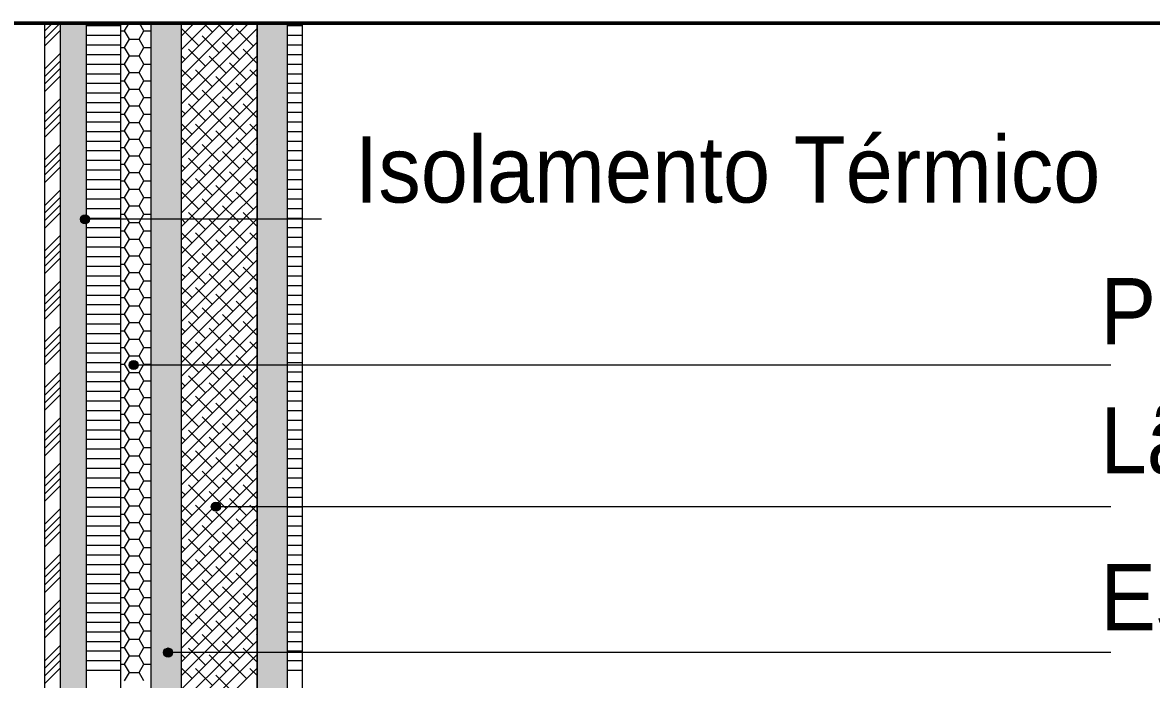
# Paper-space layout 'F02.1_POR CONST' of a CAD drawing. Extents: x -24.6 to 14.9, y -8.7 to 21.
# Drawn here: x -12.675 to -10.046, y 2.296 to 3.826 of the extents above; entities that cross this region are included whole.
import ezdxf
from ezdxf.xclip import XClip

# ---------------------------------------------------------------- set-up
doc = ezdxf.new("R2010")
doc.units = 0
doc.header["$MEASUREMENT"] = 0
doc.header["$XCLIPFRAME"] = 2
doc.linetypes.add('DASHED2', pattern=[9.525, 6.35, -3.175])
for name, color, linetype in [('.a construir', 1, 'Continuous'), ('Anotação - Geral', 7, 'Continuous'), ('para ar_90_muro', 7, 'Continuous')]:
    doc.layers.add(name, color=color, linetype=linetype)
doc.layers.add('.trama', color=251, linetype='Continuous', lineweight=5)
doc.styles.add('style0', font='arial.ttf', dxfattribs={"height": 0.006871})

# ---------------------------------------------------------------- blocks, each defined once
blk = doc.blocks.new('Viewport35')
at = {"layer": '.trama', "ltscale": 0.003}
h = blk.add_hatch(dxfattribs=at)
h.set_pattern_fill('ANSI34', color=256, scale=0.001417)
h.set_pattern_definition([(45, (-64.9144125, 2.7719009), (-0.000751300955, 0.000751300955), []), (45, (-64.9141621, 2.7719009), (-0.000751300955, 0.000751300955), []), (45, (-64.9139117, 2.7719009), (-0.000751300955, 0.000751300955), []), (45, (-64.9136612, 2.7719009), (-0.000751300955, 0.000751300955), [])])
h.paths.add_polyline_path([(8.192605, 5.906154), (8.192605, 5.906724), (8.188847, 5.906724), (8.188847, 5.972545), (8.18833, 5.972545), (8.18833, 5.972403), (8.18833, 5.906154)])
at = {"layer": 'para ar_90_muro', "linetype": 'Continuous', "lineweight": 0}
for color, points in [(253, [(8.189697, 5.907574), (8.192605, 5.907574), (8.192605, 5.906724), (8.188847, 5.906724), (8.188847, 5.972545), (8.189697, 5.972545)]), (0, [(8.19183, 5.951545), (8.19183, 5.909654), (8.19283, 5.909654), (8.19283, 5.951545)]), (253, [(8.19533, 5.951545), (8.19533, 5.906154), (8.19633, 5.906154), (8.19633, 5.951545)]), (0, [(8.189502, 5.932512), (8.189545, 5.932405), (8.189652, 5.932362), (8.189758, 5.932405), (8.189802, 5.932512), (8.189758, 5.932618), (8.189652, 5.932662), (8.189545, 5.932618)]), (0, [(8.19111, 5.927701), (8.191154, 5.927595), (8.19126, 5.927551), (8.191366, 5.927595), (8.19141, 5.927701), (8.191366, 5.927807), (8.19126, 5.927851), (8.191154, 5.927807)]), (0, [(8.19382, 5.923027), (8.193864, 5.922921), (8.19397, 5.922877), (8.194076, 5.922921), (8.19412, 5.923027), (8.194076, 5.923133), (8.19397, 5.923177), (8.193864, 5.923133)]), (0, [(8.192244, 5.918216), (8.192288, 5.91811), (8.192394, 5.918066), (8.1925, 5.91811), (8.192544, 5.918216), (8.1925, 5.918322), (8.192394, 5.918366), (8.192288, 5.918322)])]:
    blk.add_hatch(color=color, dxfattribs=at).paths.add_polyline_path(points)
at = {"layer": 'para ar_90_muro', "color": 0, "linetype": 'Continuous', "lineweight": 0}
for p, q in [((8.188847, 5.906724), (8.188847, 5.972545)), ((8.189697, 5.907574), (8.189697, 5.972545)), ((8.18833, 5.906154), (8.18833, 5.972403)), ((8.19083, 5.908654), (8.19083, 5.970703)), ((8.19183, 5.909654), (8.19183, 5.955587)), ((8.19283, 5.951545), (8.19283, 5.909654)), ((8.19533, 5.907154), (8.19533, 5.951545)), ((8.19533, 5.951545), (8.19533, 5.909654)), ((8.19633, 5.906154), (8.19633, 5.951545)), ((8.19683, 5.905667), (8.19683, 5.951545)), ((8.19283, 5.938554), (8.19533, 5.941054)), ((8.19283, 5.938105), (8.19533, 5.940605)), ((8.19283, 5.937656), (8.19533, 5.940156)), ((8.19283, 5.937207), (8.19533, 5.939707)), ((8.194979, 5.938907), (8.194418, 5.939468)), ((8.193183, 5.938907), (8.19283, 5.93926)), ((8.19283, 5.936758), (8.19533, 5.939258)), ((8.193856, 5.938683), (8.193295, 5.939244)), ((8.19453, 5.938458), (8.193969, 5.939019)), ((8.19083, 5.938893), (8.189697, 5.938893)), ((8.19083, 5.938726), (8.190958, 5.938726)), ((8.190958, 5.938726), (8.191117, 5.939001)), ((8.191117, 5.938451), (8.190958, 5.938726)), ((8.191593, 5.938726), (8.191434, 5.939001)), ((8.191435, 5.938451), (8.191593, 5.938726)), ((8.191593, 5.938726), (8.19183, 5.938726)), ((8.191593, 5.938726), (8.191593, 5.938726)), ((8.191593, 5.938726), (8.191593, 5.938726)), ((8.191593, 5.938726), (8.191593, 5.938726)), ((8.191593, 5.938726), (8.191593, 5.938726)), ((8.19283, 5.936309), (8.19533, 5.938809)), ((8.193407, 5.938234), (8.192846, 5.938795)), ((8.195203, 5.938234), (8.194642, 5.938795)), ((8.19683, 5.938893), (8.19633, 5.938893)), ((8.19083, 5.938576), (8.189697, 5.938576)), ((8.190958, 5.938176), (8.191117, 5.938451)), ((8.191117, 5.938451), (8.191435, 5.938451)), ((8.191117, 5.938451), (8.191117, 5.938451)), ((8.191117, 5.938451), (8.191117, 5.938451)), ((8.191117, 5.938451), (8.191117, 5.938451)), ((8.191117, 5.938451), (8.191117, 5.938451)), ((8.191593, 5.938176), (8.191434, 5.938451)), ((8.19283, 5.93586), (8.19533, 5.93836)), ((8.194081, 5.938009), (8.19352, 5.93857)), ((8.194754, 5.937785), (8.194193, 5.938346)), ((8.19533, 5.938556), (8.195316, 5.93857)), ((8.19683, 5.938576), (8.19633, 5.938576)), ((8.19083, 5.938258), (8.189697, 5.938258)), ((8.19083, 5.937941), (8.189697, 5.937941)), ((8.19083, 5.938176), (8.190958, 5.938176)), ((8.191117, 5.937901), (8.190958, 5.938176)), ((8.190958, 5.937626), (8.191117, 5.937901)), ((8.191117, 5.937901), (8.191435, 5.937901)), ((8.191117, 5.937901), (8.191117, 5.937901)), ((8.191117, 5.937901), (8.191117, 5.937901)), ((8.191117, 5.937901), (8.191117, 5.937901)), ((8.191117, 5.937901), (8.191117, 5.937901)), ((8.191593, 5.937626), (8.191434, 5.937901)), ((8.191435, 5.937901), (8.191593, 5.938176)), ((8.191593, 5.938176), (8.19183, 5.938176)), ((8.191593, 5.938176), (8.191593, 5.938176)), ((8.191593, 5.938176), (8.191593, 5.938176)), ((8.191593, 5.938176), (8.191593, 5.938176)), ((8.191593, 5.938176), (8.191593, 5.938176)), ((8.192958, 5.937785), (8.19283, 5.937913)), ((8.19283, 5.935411), (8.19533, 5.937911)), ((8.193632, 5.93756), (8.193071, 5.938121)), ((8.194305, 5.937336), (8.193744, 5.937897)), ((8.19533, 5.937658), (8.194867, 5.938121)), ((8.19683, 5.938258), (8.19633, 5.938258)), ((8.19683, 5.937941), (8.19633, 5.937941)), ((8.19083, 5.937623), (8.189697, 5.937623)), ((8.19083, 5.937626), (8.190958, 5.937626)), ((8.191117, 5.937351), (8.190958, 5.937626)), ((8.191435, 5.937351), (8.191593, 5.937626)), ((8.191593, 5.937626), (8.19183, 5.937626)), ((8.191593, 5.937626), (8.191593, 5.937626)), ((8.191593, 5.937626), (8.191593, 5.937626)), ((8.191593, 5.937626), (8.191593, 5.937626)), ((8.191593, 5.937626), (8.191593, 5.937626)), ((8.194979, 5.937111), (8.194418, 5.937672)), ((8.19683, 5.937623), (8.19633, 5.937623)), ((8.19083, 5.937306), (8.189697, 5.937306)), ((8.190958, 5.937077), (8.191117, 5.937351)), ((8.191117, 5.937351), (8.191435, 5.937351)), ((8.191117, 5.937351), (8.191117, 5.937351)), ((8.191117, 5.937351), (8.191117, 5.937351)), ((8.191117, 5.937351), (8.191117, 5.937351)), ((8.191117, 5.937351), (8.191117, 5.937351)), ((8.191593, 5.937076), (8.191434, 5.937351)), ((8.193183, 5.937111), (8.19283, 5.937464)), ((8.19283, 5.934962), (8.19533, 5.937462)), ((8.193856, 5.936887), (8.193295, 5.937448)), ((8.19453, 5.936662), (8.193969, 5.937223)), ((8.19533, 5.937209), (8.195091, 5.937448)), ((8.19683, 5.937306), (8.19633, 5.937306)), ((8.19083, 5.936988), (8.189697, 5.936988)), ((8.19083, 5.937076), (8.190958, 5.937076)), ((8.191117, 5.936801), (8.190958, 5.937076)), ((8.190958, 5.936527), (8.191117, 5.936802)), ((8.191117, 5.936802), (8.191117, 5.936802)), ((8.191117, 5.936802), (8.191117, 5.936802)), ((8.191117, 5.936802), (8.191117, 5.936802)), ((8.191117, 5.936802), (8.191117, 5.936802)), ((8.191117, 5.936801), (8.191435, 5.936801)), ((8.191593, 5.936527), (8.191434, 5.936801)), ((8.191435, 5.936802), (8.191593, 5.937077)), ((8.191593, 5.937077), (8.191593, 5.937077)), ((8.191593, 5.937077), (8.191593, 5.937077)), ((8.191593, 5.937077), (8.191593, 5.937077)), ((8.191593, 5.937077), (8.191593, 5.937077)), ((8.191593, 5.937076), (8.19183, 5.937076)), ((8.19283, 5.934513), (8.19533, 5.937013)), ((8.193407, 5.936438), (8.192846, 5.936999)), ((8.195203, 5.936438), (8.194642, 5.936999)), ((8.19683, 5.936988), (8.19633, 5.936988)), ((8.19083, 5.936671), (8.189697, 5.936671)), ((8.19083, 5.936526), (8.190958, 5.936526)), ((8.191117, 5.936252), (8.190958, 5.936527)), ((8.191435, 5.936252), (8.191593, 5.936527)), ((8.191593, 5.936527), (8.191593, 5.936527)), ((8.191593, 5.936527), (8.191593, 5.936527)), ((8.191593, 5.936527), (8.191593, 5.936527)), ((8.191593, 5.936527), (8.191593, 5.936527)), ((8.191593, 5.936526), (8.19183, 5.936526)), ((8.19283, 5.934064), (8.19533, 5.936564)), ((8.194081, 5.936213), (8.19352, 5.936774)), ((8.194754, 5.935988), (8.194193, 5.93655)), ((8.19533, 5.93676), (8.195316, 5.936774)), ((8.19683, 5.936671), (8.19633, 5.936671)), ((8.19083, 5.936353), (8.189697, 5.936353)), ((8.19083, 5.936036), (8.189697, 5.936036)), ((8.190958, 5.935977), (8.191117, 5.936252)), ((8.191117, 5.936252), (8.191117, 5.936252)), ((8.191117, 5.936252), (8.191117, 5.936252)), ((8.191117, 5.936252), (8.191117, 5.936252)), ((8.191117, 5.936252), (8.191117, 5.936252)), ((8.191117, 5.936251), (8.191435, 5.936251)), ((8.191593, 5.935977), (8.191434, 5.936252)), ((8.192958, 5.935988), (8.19283, 5.936117)), ((8.19283, 5.933615), (8.19533, 5.936115)), ((8.193632, 5.935764), (8.193071, 5.936325)), ((8.194305, 5.935539), (8.193744, 5.936101)), ((8.19533, 5.935862), (8.194867, 5.936325)), ((8.19683, 5.936353), (8.19633, 5.936353)), ((8.19683, 5.936036), (8.19633, 5.936036)), ((8.19083, 5.935718), (8.189697, 5.935718)), ((8.19083, 5.935976), (8.190958, 5.935976)), ((8.191117, 5.935702), (8.190958, 5.935977)), ((8.190958, 5.935427), (8.191117, 5.935702)), ((8.191117, 5.935702), (8.191435, 5.935702)), ((8.191117, 5.935702), (8.191117, 5.935702)), ((8.191117, 5.935702), (8.191117, 5.935702)), ((8.191117, 5.935702), (8.191117, 5.935702)), ((8.191117, 5.935702), (8.191117, 5.935702)), ((8.191593, 5.935427), (8.191434, 5.935702)), ((8.191435, 5.935702), (8.191593, 5.935977)), ((8.191593, 5.935977), (8.191593, 5.935977)), ((8.191593, 5.935977), (8.191593, 5.935977)), ((8.191593, 5.935977), (8.191593, 5.935977)), ((8.191593, 5.935977), (8.191593, 5.935977)), ((8.191593, 5.935976), (8.19183, 5.935976)), ((8.193183, 5.935315), (8.19283, 5.935668)), ((8.19283, 5.933166), (8.19533, 5.935666)), ((8.194979, 5.935315), (8.194418, 5.935876)), ((8.19683, 5.935718), (8.19633, 5.935718)), ((8.19083, 5.935401), (8.189697, 5.935401)), ((8.19083, 5.935427), (8.190958, 5.935427)), ((8.191117, 5.935152), (8.190958, 5.935427)), ((8.191435, 5.935152), (8.191593, 5.935427)), ((8.191593, 5.935427), (8.19183, 5.935427)), ((8.191593, 5.935427), (8.191593, 5.935427)), ((8.191593, 5.935427), (8.191593, 5.935427)), ((8.191593, 5.935427), (8.191593, 5.935427)), ((8.191593, 5.935427), (8.191593, 5.935427)), ((8.193856, 5.93509), (8.193295, 5.935652)), ((8.19453, 5.934866), (8.193969, 5.935427)), ((8.19533, 5.935413), (8.195091, 5.935652)), ((8.19683, 5.935401), (8.19633, 5.935401)), ((8.19083, 5.935083), (8.189697, 5.935083)), ((8.190958, 5.934877), (8.191117, 5.935152)), ((8.191117, 5.935152), (8.191435, 5.935152)), ((8.191117, 5.935152), (8.191117, 5.935152)), ((8.191117, 5.935152), (8.191117, 5.935152)), ((8.191117, 5.935152), (8.191117, 5.935152)), ((8.191117, 5.935152), (8.191117, 5.935152)), ((8.191593, 5.934877), (8.191434, 5.935152)), ((8.19283, 5.932717), (8.19533, 5.935217)), ((8.193407, 5.934641), (8.192846, 5.935203)), ((8.194081, 5.934417), (8.19352, 5.934978)), ((8.195203, 5.934641), (8.194642, 5.935203)), ((8.19533, 5.934964), (8.195316, 5.934978)), ((8.19683, 5.935083), (8.19633, 5.935083)), ((8.19083, 5.934766), (8.189697, 5.934766)), ((8.19083, 5.934877), (8.190958, 5.934877)), ((8.191117, 5.934602), (8.190958, 5.934877)), ((8.190958, 5.934327), (8.191117, 5.934602)), ((8.191117, 5.934602), (8.191435, 5.934602)), ((8.191117, 5.934602), (8.191117, 5.934602)), ((8.191117, 5.934602), (8.191117, 5.934602)), ((8.191117, 5.934602), (8.191117, 5.934602)), ((8.191117, 5.934602), (8.191117, 5.934602)), ((8.191593, 5.934327), (8.191434, 5.934602)), ((8.191435, 5.934602), (8.191593, 5.934877)), ((8.191593, 5.934877), (8.19183, 5.934877)), ((8.191593, 5.934877), (8.191593, 5.934877)), ((8.191593, 5.934877), (8.191593, 5.934877)), ((8.191593, 5.934877), (8.191593, 5.934877)), ((8.191593, 5.934877), (8.191593, 5.934877)), ((8.193073, 5.932512), (8.19533, 5.934768)), ((8.194754, 5.934192), (8.194193, 5.934754)), ((8.19683, 5.934766), (8.19633, 5.934766)), ((8.19083, 5.934448), (8.189697, 5.934448)), ((8.19083, 5.934327), (8.190958, 5.934327)), ((8.191117, 5.934052), (8.190958, 5.934327)), ((8.191435, 5.934052), (8.191593, 5.934327)), ((8.191593, 5.934327), (8.19183, 5.934327)), ((8.191593, 5.934327), (8.191593, 5.934327)), ((8.191593, 5.934327), (8.191593, 5.934327)), ((8.191593, 5.934327), (8.191593, 5.934327)), ((8.191593, 5.934327), (8.191593, 5.934327)), ((8.192958, 5.934192), (8.19283, 5.934321)), ((8.193632, 5.933968), (8.193071, 5.934529)), ((8.193522, 5.932512), (8.19533, 5.934319)), ((8.194305, 5.933743), (8.193744, 5.934305)), ((8.19533, 5.934066), (8.194867, 5.934529)), ((8.19683, 5.934448), (8.19633, 5.934448)), ((8.19083, 5.934131), (8.189697, 5.934131)), ((8.19083, 5.933813), (8.189697, 5.933813)), ((8.190958, 5.933777), (8.191117, 5.934052)), ((8.191117, 5.934052), (8.191435, 5.934052)), ((8.191117, 5.934052), (8.191117, 5.934052)), ((8.191117, 5.934052), (8.191117, 5.934052)), ((8.191117, 5.934052), (8.191117, 5.934052)), ((8.191117, 5.934052), (8.191117, 5.934052)), ((8.191593, 5.933777), (8.191434, 5.934052)), ((8.193183, 5.933519), (8.19283, 5.933872)), ((8.193856, 5.933294), (8.193295, 5.933856)), ((8.193971, 5.932512), (8.19533, 5.93387)), ((8.194979, 5.933519), (8.194418, 5.93408)), ((8.19533, 5.933617), (8.195091, 5.933856)), ((8.19683, 5.934131), (8.19633, 5.934131)), ((8.19683, 5.933813), (8.19633, 5.933813)), ((8.19083, 5.933496), (8.189697, 5.933496)), ((8.19083, 5.933777), (8.190958, 5.933777)), ((8.191117, 5.933502), (8.190958, 5.933777)), ((8.190958, 5.933227), (8.191117, 5.933502)), ((8.191117, 5.933502), (8.191435, 5.933502)), ((8.191117, 5.933502), (8.191117, 5.933502)), ((8.191117, 5.933502), (8.191117, 5.933502)), ((8.191117, 5.933502), (8.191117, 5.933502)), ((8.191117, 5.933502), (8.191117, 5.933502)), ((8.191593, 5.933227), (8.191434, 5.933502)), ((8.191435, 5.933502), (8.191593, 5.933777)), ((8.191593, 5.933777), (8.19183, 5.933777)), ((8.191593, 5.933777), (8.191593, 5.933777)), ((8.191593, 5.933777), (8.191593, 5.933777)), ((8.191593, 5.933777), (8.191593, 5.933777)), ((8.191593, 5.933777), (8.191593, 5.933777)), ((8.19453, 5.93307), (8.193969, 5.933631)), ((8.19683, 5.933496), (8.19633, 5.933496)), ((8.19083, 5.933178), (8.189697, 5.933178)), ((8.19083, 5.933227), (8.190958, 5.933227)), ((8.191117, 5.932952), (8.190958, 5.933227)), ((8.191435, 5.932952), (8.191593, 5.933227)), ((8.191593, 5.933227), (8.19183, 5.933227)), ((8.191593, 5.933227), (8.191593, 5.933227)), ((8.191593, 5.933227), (8.191593, 5.933227)), ((8.191593, 5.933227), (8.191593, 5.933227)), ((8.191593, 5.933227), (8.191593, 5.933227)), ((8.193407, 5.932845), (8.192846, 5.933407)), ((8.194081, 5.932621), (8.19352, 5.933182)), ((8.194421, 5.932512), (8.19533, 5.933421)), ((8.195203, 5.932845), (8.194642, 5.933407)), ((8.19533, 5.933168), (8.195316, 5.933182)), ((8.19683, 5.933178), (8.19633, 5.933178)), ((8.19083, 5.932861), (8.189697, 5.932861)), ((8.190958, 5.932677), (8.191117, 5.932952)), ((8.191117, 5.932952), (8.191435, 5.932952)), ((8.191117, 5.932952), (8.191117, 5.932952)), ((8.191117, 5.932952), (8.191117, 5.932952)), ((8.191117, 5.932952), (8.191117, 5.932952)), ((8.191117, 5.932952), (8.191117, 5.932952)), ((8.191593, 5.932677), (8.191434, 5.932952)), ((8.193292, 5.932512), (8.193071, 5.932733)), ((8.194639, 5.932512), (8.194193, 5.932958)), ((8.195088, 5.932512), (8.194867, 5.932733)), ((8.19487, 5.932512), (8.19533, 5.932972)), ((8.19683, 5.932861), (8.19633, 5.932861)), ((8.19083, 5.932543), (8.189505, 5.932543)), ((8.223497, 5.932512), (8.189652, 5.932512)), ((8.19083, 5.932677), (8.190958, 5.932677)), ((8.191117, 5.932402), (8.190958, 5.932677)), ((8.190958, 5.932127), (8.191117, 5.932402)), ((8.191117, 5.932402), (8.191435, 5.932402)), ((8.191117, 5.932402), (8.191117, 5.932402)), ((8.191117, 5.932402), (8.191117, 5.932402)), ((8.191117, 5.932402), (8.191117, 5.932402)), ((8.191117, 5.932402), (8.191117, 5.932402)), ((8.191593, 5.932127), (8.191434, 5.932402)), ((8.191435, 5.932402), (8.191593, 5.932677)), ((8.191593, 5.932677), (8.19183, 5.932677)), ((8.191593, 5.932677), (8.191593, 5.932677)), ((8.191593, 5.932677), (8.191593, 5.932677)), ((8.191593, 5.932677), (8.191593, 5.932677)), ((8.191593, 5.932677), (8.191593, 5.932677)), ((8.192843, 5.932512), (8.19283, 5.932525)), ((8.19283, 5.930023), (8.195319, 5.932512)), ((8.19283, 5.930472), (8.19487, 5.932512)), ((8.19283, 5.930921), (8.194421, 5.932512)), ((8.19283, 5.93137), (8.193971, 5.932512)), ((8.19283, 5.931819), (8.193522, 5.932512)), ((8.19283, 5.932268), (8.193073, 5.932512)), ((8.192958, 5.932396), (8.192843, 5.932512)), ((8.193632, 5.932172), (8.193292, 5.932512)), ((8.194305, 5.931947), (8.193744, 5.932509)), ((8.194754, 5.932396), (8.194639, 5.932512)), ((8.19533, 5.93227), (8.195088, 5.932512)), ((8.195319, 5.932512), (8.19533, 5.932523)), ((8.19683, 5.932543), (8.19633, 5.932543)), ((8.19083, 5.932226), (8.189697, 5.932226)), ((8.19083, 5.932127), (8.190958, 5.932127)), ((8.191117, 5.931852), (8.190958, 5.932127)), ((8.191435, 5.931852), (8.191593, 5.932127)), ((8.191593, 5.932127), (8.19183, 5.932127)), ((8.191593, 5.932127), (8.191593, 5.932127)), ((8.191593, 5.932127), (8.191593, 5.932127)), ((8.191593, 5.932127), (8.191593, 5.932127)), ((8.191593, 5.932127), (8.191593, 5.932127)), ((8.193183, 5.931723), (8.19283, 5.932076)), ((8.19283, 5.929574), (8.19533, 5.932074)), ((8.193856, 5.931498), (8.193295, 5.93206)), ((8.194979, 5.931723), (8.194418, 5.932284)), ((8.19533, 5.931821), (8.195091, 5.93206)), ((8.19683, 5.932226), (8.19633, 5.932226)), ((8.19083, 5.931908), (8.189697, 5.931908)), ((8.19083, 5.931591), (8.189697, 5.931591)), ((8.19083, 5.931577), (8.190958, 5.931577)), ((8.190958, 5.931577), (8.191117, 5.931852)), ((8.191117, 5.931302), (8.190958, 5.931577)), ((8.191117, 5.931852), (8.191435, 5.931852)), ((8.191117, 5.931852), (8.191117, 5.931852)), ((8.191117, 5.931852), (8.191117, 5.931852)), ((8.191117, 5.931852), (8.191117, 5.931852)), ((8.191117, 5.931852), (8.191117, 5.931852)), ((8.191593, 5.931577), (8.191434, 5.931852)), ((8.191435, 5.931302), (8.191593, 5.931577)), ((8.191593, 5.931577), (8.19183, 5.931577)), ((8.191593, 5.931577), (8.191593, 5.931577)), ((8.191593, 5.931577), (8.191593, 5.931577)), ((8.191593, 5.931577), (8.191593, 5.931577)), ((8.191593, 5.931577), (8.191593, 5.931577)), ((8.19283, 5.929125), (8.19533, 5.931625)), ((8.193407, 5.931049), (8.192846, 5.931611)), ((8.19453, 5.931274), (8.193969, 5.931835)), ((8.195203, 5.931049), (8.194642, 5.931611)), ((8.19683, 5.931908), (8.19633, 5.931908)), ((8.19683, 5.931591), (8.19633, 5.931591)), ((8.19083, 5.931273), (8.189697, 5.931273)), ((8.190958, 5.931027), (8.191117, 5.931302)), ((8.191117, 5.931302), (8.191435, 5.931302)), ((8.191117, 5.931302), (8.191117, 5.931302)), ((8.191117, 5.931302), (8.191117, 5.931302)), ((8.191117, 5.931302), (8.191117, 5.931302)), ((8.191117, 5.931302), (8.191117, 5.931302)), ((8.191593, 5.931027), (8.191434, 5.931302)), ((8.194081, 5.930825), (8.19352, 5.931386)), ((8.19533, 5.931372), (8.195316, 5.931386)), ((8.19683, 5.931273), (8.19633, 5.931273)), ((8.19083, 5.930956), (8.189697, 5.930956)), ((8.19083, 5.931027), (8.190958, 5.931027)), ((8.191117, 5.930752), (8.190958, 5.931027)), ((8.191435, 5.930752), (8.191593, 5.931027)), ((8.191593, 5.931027), (8.19183, 5.931027)), ((8.191593, 5.931027), (8.191593, 5.931027)), ((8.191593, 5.931027), (8.191593, 5.931027)), ((8.191593, 5.931027), (8.191593, 5.931027)), ((8.191593, 5.931027), (8.191593, 5.931027)), ((8.19283, 5.928676), (8.19533, 5.931176)), ((8.193632, 5.930376), (8.193071, 5.930937)), ((8.194754, 5.9306), (8.194193, 5.931162)), ((8.19533, 5.930474), (8.194867, 5.930937)), ((8.19683, 5.930956), (8.19633, 5.930956)), ((8.19083, 5.930638), (8.189697, 5.930638)), ((8.19083, 5.930477), (8.190958, 5.930477)), ((8.190958, 5.930477), (8.191117, 5.930752)), ((8.191117, 5.930202), (8.190958, 5.930477)), ((8.191117, 5.930752), (8.191435, 5.930752)), ((8.191117, 5.930752), (8.191117, 5.930752)), ((8.191117, 5.930752), (8.191117, 5.930752)), ((8.191117, 5.930752), (8.191117, 5.930752)), ((8.191117, 5.930752), (8.191117, 5.930752)), ((8.191593, 5.930477), (8.191434, 5.930752)), ((8.191435, 5.930202), (8.191593, 5.930477)), ((8.191593, 5.930477), (8.19183, 5.930477)), ((8.191593, 5.930477), (8.191593, 5.930477)), ((8.191593, 5.930477), (8.191593, 5.930477)), ((8.191593, 5.930477), (8.191593, 5.930477)), ((8.191593, 5.930477), (8.191593, 5.930477)), ((8.192958, 5.9306), (8.19283, 5.930729)), ((8.19283, 5.928227), (8.19533, 5.930727)), ((8.194305, 5.930151), (8.193744, 5.930713)), ((8.194979, 5.929927), (8.194418, 5.930488)), ((8.19683, 5.930638), (8.19633, 5.930638)), ((8.19083, 5.930321), (8.189697, 5.930321)), ((8.190958, 5.929927), (8.191117, 5.930202)), ((8.191117, 5.930202), (8.191435, 5.930202)), ((8.191117, 5.930202), (8.191117, 5.930202)), ((8.191117, 5.930202), (8.191117, 5.930202)), ((8.191117, 5.930202), (8.191117, 5.930202)), ((8.191117, 5.930202), (8.191117, 5.930202)), ((8.191593, 5.929927), (8.191434, 5.930202)), ((8.193183, 5.929927), (8.19283, 5.93028)), ((8.19283, 5.927778), (8.19533, 5.930278)), ((8.193856, 5.929702), (8.193295, 5.930264)), ((8.19533, 5.930025), (8.195091, 5.930264)), ((8.19683, 5.930321), (8.19633, 5.930321)), ((8.19083, 5.930003), (8.189697, 5.930003)), ((8.19083, 5.929927), (8.190958, 5.929927)), ((8.191117, 5.929652), (8.190958, 5.929927)), ((8.191435, 5.929653), (8.191593, 5.929927)), ((8.191593, 5.929927), (8.19183, 5.929927)), ((8.191593, 5.929927), (8.191593, 5.929927)), ((8.191593, 5.929927), (8.191593, 5.929927)), ((8.191593, 5.929927), (8.191593, 5.929927)), ((8.191593, 5.929927), (8.191593, 5.929927)), ((8.193407, 5.929253), (8.192846, 5.929815)), ((8.193202, 5.927701), (8.19533, 5.929829)), ((8.19453, 5.929478), (8.193969, 5.930039)), ((8.195203, 5.929253), (8.194642, 5.929815)), ((8.19683, 5.930003), (8.19633, 5.930003)), ((8.19083, 5.929686), (8.189697, 5.929686)), ((8.19083, 5.929368), (8.189697, 5.929368)), ((8.19083, 5.929377), (8.190958, 5.929377)), ((8.190958, 5.929378), (8.191117, 5.929653)), ((8.191117, 5.929103), (8.190958, 5.929377)), ((8.191117, 5.929653), (8.191117, 5.929653)), ((8.191117, 5.929653), (8.191117, 5.929653)), ((8.191117, 5.929653), (8.191117, 5.929653)), ((8.191117, 5.929653), (8.191117, 5.929653)), ((8.191117, 5.929652), (8.191435, 5.929652)), ((8.191593, 5.929377), (8.191434, 5.929652)), ((8.191435, 5.929103), (8.191593, 5.929378)), ((8.191593, 5.929378), (8.191593, 5.929378)), ((8.191593, 5.929378), (8.191593, 5.929378)), ((8.191593, 5.929378), (8.191593, 5.929378)), ((8.191593, 5.929378), (8.191593, 5.929378)), ((8.191593, 5.929377), (8.19183, 5.929377)), ((8.194081, 5.929029), (8.19352, 5.92959)), ((8.193651, 5.927701), (8.19533, 5.92938)), ((8.194754, 5.928804), (8.194193, 5.929366)), ((8.19533, 5.929576), (8.195316, 5.92959)), ((8.19683, 5.929686), (8.19633, 5.929686)), ((8.19683, 5.929368), (8.19633, 5.929368)), ((8.19083, 5.929051), (8.189697, 5.929051)), ((8.190958, 5.928828), (8.191117, 5.929103)), ((8.191117, 5.929103), (8.191117, 5.929103)), ((8.191117, 5.929103), (8.191117, 5.929103)), ((8.191117, 5.929103), (8.191117, 5.929103)), ((8.191117, 5.929103), (8.191117, 5.929103)), ((8.191117, 5.929102), (8.191435, 5.929102)), ((8.191593, 5.928828), (8.191434, 5.929103)), ((8.193632, 5.92858), (8.193071, 5.929141)), ((8.19533, 5.928678), (8.194867, 5.929141)), ((8.19683, 5.929051), (8.19633, 5.929051)), ((8.19083, 5.928733), (8.189697, 5.928733)), ((8.19083, 5.928827), (8.190958, 5.928827)), ((8.191117, 5.928553), (8.190958, 5.928828)), ((8.191435, 5.928553), (8.191593, 5.928828)), ((8.191593, 5.928828), (8.191593, 5.928828)), ((8.191593, 5.928828), (8.191593, 5.928828)), ((8.191593, 5.928828), (8.191593, 5.928828)), ((8.191593, 5.928828), (8.191593, 5.928828)), ((8.191593, 5.928827), (8.19183, 5.928827)), ((8.192958, 5.928804), (8.19283, 5.928933)), ((8.194305, 5.928355), (8.193744, 5.928917)), ((8.1941, 5.927701), (8.19533, 5.928931)), ((8.194979, 5.928131), (8.194418, 5.928692)), ((8.19683, 5.928733), (8.19633, 5.928733)), ((8.19083, 5.928416), (8.189697, 5.928416)), ((8.19083, 5.928278), (8.190958, 5.928278)), ((8.190958, 5.928278), (8.191117, 5.928553)), ((8.191117, 5.928003), (8.190958, 5.928278)), ((8.191117, 5.928553), (8.191117, 5.928553)), ((8.191117, 5.928553), (8.191117, 5.928553)), ((8.191117, 5.928553), (8.191117, 5.928553)), ((8.191117, 5.928553), (8.191117, 5.928553)), ((8.191117, 5.928552), (8.191435, 5.928552)), ((8.191593, 5.928278), (8.191434, 5.928553)), ((8.191435, 5.928003), (8.191593, 5.928278)), ((8.191593, 5.928278), (8.19183, 5.928278)), ((8.191593, 5.928278), (8.191593, 5.928278)), ((8.191593, 5.928278), (8.191593, 5.928278)), ((8.191593, 5.928278), (8.191593, 5.928278)), ((8.191593, 5.928278), (8.191593, 5.928278)), ((8.193183, 5.928131), (8.19283, 5.928484)), ((8.193856, 5.927906), (8.193295, 5.928468)), ((8.194511, 5.927701), (8.193969, 5.928243)), ((8.194549, 5.927701), (8.19533, 5.928482)), ((8.19533, 5.928229), (8.195091, 5.928468)), ((8.19683, 5.928416), (8.19633, 5.928416)), ((8.18833, 5.928098), (8.188329, 5.928098)), ((8.19083, 5.928098), (8.189697, 5.928098)), ((8.190958, 5.927728), (8.191117, 5.928003)), ((8.191117, 5.928003), (8.191435, 5.928003)), ((8.191117, 5.928003), (8.191117, 5.928003)), ((8.191117, 5.928003), (8.191117, 5.928003)), ((8.191117, 5.928003), (8.191117, 5.928003)), ((8.191117, 5.928003), (8.191117, 5.928003)), ((8.191593, 5.927728), (8.191434, 5.928003)), ((8.193164, 5.927701), (8.192846, 5.928019)), ((8.19496, 5.927701), (8.194642, 5.928019)), ((8.194998, 5.927701), (8.19533, 5.928033)), ((8.19683, 5.928098), (8.19633, 5.928098)), ((8.18833, 5.927781), (8.188329, 5.927781)), ((8.19083, 5.927781), (8.189697, 5.927781)), ((8.19083, 5.927728), (8.190958, 5.927728)), ((8.191117, 5.927453), (8.190958, 5.927728)), ((8.223497, 5.927701), (8.19126, 5.927701)), ((8.191435, 5.927453), (8.191593, 5.927728)), ((8.191593, 5.927728), (8.19183, 5.927728)), ((8.191593, 5.927728), (8.191593, 5.927728)), ((8.191593, 5.927728), (8.191593, 5.927728)), ((8.191593, 5.927728), (8.191593, 5.927728)), ((8.191593, 5.927728), (8.191593, 5.927728)), ((8.19283, 5.925533), (8.194998, 5.927701)), ((8.19283, 5.925982), (8.194549, 5.927701)), ((8.19283, 5.926431), (8.1941, 5.927701)), ((8.19283, 5.92688), (8.193651, 5.927701)), ((8.19283, 5.927329), (8.193202, 5.927701)), ((8.19283, 5.925084), (8.19533, 5.927584)), ((8.193407, 5.927457), (8.193164, 5.927701)), ((8.193613, 5.927701), (8.19352, 5.927794)), ((8.194081, 5.927233), (8.193613, 5.927701)), ((8.194754, 5.927008), (8.194193, 5.92757)), ((8.19453, 5.927682), (8.194511, 5.927701)), ((8.195203, 5.927457), (8.19496, 5.927701)), ((8.19533, 5.92778), (8.195316, 5.927794)), ((8.19683, 5.927781), (8.19633, 5.927781)), ((8.18833, 5.927463), (8.188329, 5.927463)), ((8.18833, 5.927146), (8.188329, 5.927146)), ((8.19083, 5.927463), (8.189697, 5.927463)), ((8.19083, 5.927146), (8.189697, 5.927146)), ((8.19083, 5.927178), (8.190958, 5.927178)), ((8.190958, 5.927178), (8.191117, 5.927453)), ((8.191117, 5.926903), (8.190958, 5.927178)), ((8.191117, 5.927453), (8.191435, 5.927453)), ((8.191117, 5.927453), (8.191117, 5.927453)), ((8.191117, 5.927453), (8.191117, 5.927453)), ((8.191117, 5.927453), (8.191117, 5.927453)), ((8.191117, 5.927453), (8.191117, 5.927453)), ((8.191593, 5.927178), (8.191434, 5.927453)), ((8.191435, 5.926903), (8.191593, 5.927178)), ((8.191593, 5.927178), (8.19183, 5.927178)), ((8.191593, 5.927178), (8.191593, 5.927178)), ((8.191593, 5.927178), (8.191593, 5.927178)), ((8.191593, 5.927178), (8.191593, 5.927178)), ((8.191593, 5.927178), (8.191593, 5.927178)), ((8.192958, 5.927008), (8.19283, 5.927137)), ((8.19283, 5.924635), (8.19533, 5.927135)), ((8.193632, 5.926784), (8.193071, 5.927345)), ((8.194305, 5.926559), (8.193744, 5.92712)), ((8.19533, 5.926882), (8.194867, 5.927345)), ((8.19683, 5.927463), (8.19633, 5.927463)), ((8.19683, 5.927146), (8.19633, 5.927146)), ((8.18833, 5.926828), (8.188329, 5.926828)), ((8.19083, 5.926828), (8.189697, 5.926828)), ((8.190958, 5.926628), (8.191117, 5.926903)), ((8.191117, 5.926903), (8.191435, 5.926903)), ((8.191117, 5.926903), (8.191117, 5.926903)), ((8.191117, 5.926903), (8.191117, 5.926903)), ((8.191117, 5.926903), (8.191117, 5.926903)), ((8.191117, 5.926903), (8.191117, 5.926903)), ((8.191593, 5.926628), (8.191434, 5.926903)), ((8.194979, 5.926335), (8.194418, 5.926896)), ((8.19683, 5.926828), (8.19633, 5.926828)), ((8.18833, 5.926511), (8.188329, 5.926511)), ((8.19083, 5.926511), (8.189697, 5.926511)), ((8.19083, 5.926628), (8.190958, 5.926628)), ((8.191117, 5.926353), (8.190958, 5.926628)), ((8.190958, 5.926078), (8.191117, 5.926353)), ((8.191117, 5.926353), (8.191435, 5.926353)), ((8.191117, 5.926353), (8.191117, 5.926353)), ((8.191117, 5.926353), (8.191117, 5.926353)), ((8.191117, 5.926353), (8.191117, 5.926353)), ((8.191117, 5.926353), (8.191117, 5.926353)), ((8.191593, 5.926078), (8.191434, 5.926353)), ((8.191435, 5.926353), (8.191593, 5.926628)), ((8.191593, 5.926628), (8.19183, 5.926628)), ((8.191593, 5.926628), (8.191593, 5.926628)), ((8.191593, 5.926628), (8.191593, 5.926628)), ((8.191593, 5.926628), (8.191593, 5.926628)), ((8.191593, 5.926628), (8.191593, 5.926628)), ((8.193183, 5.926335), (8.19283, 5.926688)), ((8.19283, 5.924186), (8.19533, 5.926686)), ((8.193856, 5.92611), (8.193295, 5.926671)), ((8.19453, 5.925886), (8.193969, 5.926447)), ((8.19533, 5.926433), (8.195091, 5.926671)), ((8.19683, 5.926511), (8.19633, 5.926511)), ((8.18833, 5.926193), (8.188329, 5.926193)), ((8.19083, 5.926193), (8.189697, 5.926193)), ((8.19083, 5.926078), (8.190958, 5.926078)), ((8.191117, 5.925803), (8.190958, 5.926078)), ((8.191435, 5.925803), (8.191593, 5.926078)), ((8.191593, 5.926078), (8.19183, 5.926078)), ((8.191593, 5.926078), (8.191593, 5.926078)), ((8.191593, 5.926078), (8.191593, 5.926078)), ((8.191593, 5.926078), (8.191593, 5.926078)), ((8.191593, 5.926078), (8.191593, 5.926078)), ((8.19283, 5.923737), (8.19533, 5.926237)), ((8.193407, 5.925661), (8.192846, 5.926222)), ((8.194081, 5.925437), (8.19352, 5.925998)), ((8.195203, 5.925661), (8.194642, 5.926222)), ((8.19533, 5.925984), (8.195316, 5.925998)), ((8.19683, 5.926193), (8.19633, 5.926193)), ((8.18833, 5.925876), (8.188329, 5.925876)), ((8.19083, 5.925876), (8.189697, 5.925876)), ((8.190958, 5.925528), (8.191117, 5.925803)), ((8.191117, 5.925803), (8.191435, 5.925803)), ((8.191117, 5.925803), (8.191117, 5.925803)), ((8.191117, 5.925803), (8.191117, 5.925803)), ((8.191117, 5.925803), (8.191117, 5.925803)), ((8.191117, 5.925803), (8.191117, 5.925803)), ((8.191593, 5.925528), (8.191434, 5.925803)), ((8.19283, 5.923287), (8.19533, 5.925787)), ((8.194754, 5.925212), (8.194193, 5.925773)), ((8.19683, 5.925876), (8.19633, 5.925876)), ((8.18833, 5.925558), (8.188329, 5.925558)), ((8.18833, 5.925241), (8.188329, 5.925241)), ((8.19083, 5.925558), (8.189697, 5.925558)), ((8.19083, 5.925241), (8.189697, 5.925241)), ((8.19083, 5.925528), (8.190958, 5.925528)), ((8.191117, 5.925253), (8.190958, 5.925528)), ((8.190958, 5.924978), (8.191117, 5.925253)), ((8.191117, 5.925253), (8.191435, 5.925253)), ((8.191117, 5.925253), (8.191117, 5.925253)), ((8.191117, 5.925253), (8.191117, 5.925253)), ((8.191117, 5.925253), (8.191117, 5.925253)), ((8.191117, 5.925253), (8.191117, 5.925253)), ((8.191593, 5.924978), (8.191434, 5.925253)), ((8.191435, 5.925253), (8.191593, 5.925528)), ((8.191593, 5.925528), (8.19183, 5.925528)), ((8.191593, 5.925528), (8.191593, 5.925528)), ((8.191593, 5.925528), (8.191593, 5.925528)), ((8.191593, 5.925528), (8.191593, 5.925528)), ((8.191593, 5.925528), (8.191593, 5.925528)), ((8.192958, 5.925212), (8.19283, 5.925341)), ((8.19283, 5.922838), (8.19533, 5.925338)), ((8.193632, 5.924988), (8.193071, 5.925549)), ((8.194305, 5.924763), (8.193744, 5.925324)), ((8.19533, 5.925086), (8.194867, 5.925549)), ((8.19683, 5.925558), (8.19633, 5.925558)), ((8.19683, 5.925241), (8.19633, 5.925241)), ((8.18833, 5.924923), (8.188329, 5.924923)), ((8.19083, 5.924923), (8.189697, 5.924923)), ((8.19083, 5.924978), (8.190958, 5.924978)), ((8.191117, 5.924703), (8.190958, 5.924978)), ((8.191435, 5.924703), (8.191593, 5.924978)), ((8.191593, 5.924978), (8.19183, 5.924978)), ((8.191593, 5.924978), (8.191593, 5.924978)), ((8.191593, 5.924978), (8.191593, 5.924978)), ((8.191593, 5.924978), (8.191593, 5.924978)), ((8.191593, 5.924978), (8.191593, 5.924978)), ((8.193183, 5.924539), (8.19283, 5.924892)), ((8.19283, 5.922389), (8.19533, 5.924889)), ((8.193856, 5.924314), (8.193295, 5.924875)), ((8.194979, 5.924539), (8.194418, 5.9251)), ((8.19533, 5.924637), (8.195091, 5.924875)), ((8.19683, 5.924923), (8.19633, 5.924923)), ((8.18833, 5.924606), (8.188329, 5.924606)), ((8.19083, 5.924606), (8.189697, 5.924606)), ((8.190958, 5.924428), (8.191117, 5.924703)), ((8.191117, 5.924703), (8.191435, 5.924703)), ((8.191117, 5.924703), (8.191117, 5.924703)), ((8.191117, 5.924703), (8.191117, 5.924703)), ((8.191117, 5.924703), (8.191117, 5.924703)), ((8.191117, 5.924703), (8.191117, 5.924703)), ((8.191593, 5.924428), (8.191434, 5.924703)), ((8.19453, 5.92409), (8.193969, 5.924651)), ((8.19683, 5.924606), (8.19633, 5.924606)), ((8.18833, 5.924288), (8.188329, 5.924288)), ((8.19083, 5.924288), (8.189697, 5.924288)), ((8.19083, 5.924428), (8.190958, 5.924428)), ((8.191117, 5.924153), (8.190958, 5.924428)), ((8.190958, 5.923878), (8.191117, 5.924153)), ((8.191117, 5.924153), (8.191435, 5.924153)), ((8.191117, 5.924153), (8.191117, 5.924153)), ((8.191117, 5.924153), (8.191117, 5.924153)), ((8.191117, 5.924153), (8.191117, 5.924153)), ((8.191117, 5.924153), (8.191117, 5.924153)), ((8.191593, 5.923878), (8.191434, 5.924153)), ((8.191435, 5.924153), (8.191593, 5.924428)), ((8.191593, 5.924428), (8.19183, 5.924428)), ((8.191593, 5.924428), (8.191593, 5.924428)), ((8.191593, 5.924428), (8.191593, 5.924428)), ((8.191593, 5.924428), (8.191593, 5.924428)), ((8.191593, 5.924428), (8.191593, 5.924428)), ((8.193407, 5.923865), (8.192846, 5.924426)), ((8.194081, 5.923641), (8.19352, 5.924202)), ((8.194038, 5.923149), (8.19533, 5.92444)), ((8.195203, 5.923865), (8.194642, 5.924426)), ((8.19533, 5.924188), (8.195316, 5.924202)), ((8.19683, 5.924288), (8.19633, 5.924288)), ((8.18833, 5.923971), (8.188329, 5.923971)), ((8.19083, 5.923971), (8.189697, 5.923971)), ((8.19083, 5.923878), (8.190958, 5.923878)), ((8.191117, 5.923603), (8.190958, 5.923878)), ((8.191435, 5.923603), (8.191593, 5.923878)), ((8.191593, 5.923878), (8.19183, 5.923878)), ((8.191593, 5.923878), (8.191593, 5.923878)), ((8.191593, 5.923878), (8.191593, 5.923878)), ((8.191593, 5.923878), (8.191593, 5.923878)), ((8.191593, 5.923878), (8.191593, 5.923878)), ((8.19283, 5.921491), (8.19533, 5.923991)), ((8.193632, 5.923192), (8.193071, 5.923753)), ((8.194754, 5.923416), (8.194193, 5.923977)), ((8.19533, 5.92329), (8.194867, 5.923753)), ((8.19683, 5.923971), (8.19633, 5.923971)), ((8.18833, 5.923653), (8.188329, 5.923653)), ((8.19083, 5.923653), (8.189697, 5.923653)), ((8.190958, 5.923328), (8.191117, 5.923603)), ((8.191117, 5.923603), (8.191435, 5.923603)), ((8.191117, 5.923603), (8.191117, 5.923603)), ((8.191117, 5.923603), (8.191117, 5.923603)), ((8.191117, 5.923603), (8.191117, 5.923603)), ((8.191117, 5.923603), (8.191117, 5.923603)), ((8.191593, 5.923328), (8.191434, 5.923603)), ((8.192958, 5.923416), (8.19283, 5.923545)), ((8.19283, 5.921042), (8.19533, 5.923542)), ((8.194305, 5.922967), (8.193744, 5.923528)), ((8.19683, 5.923653), (8.19633, 5.923653)), ((8.18833, 5.923336), (8.188329, 5.923336)), ((8.18833, 5.923018), (8.188329, 5.923018)), ((8.19083, 5.923336), (8.189697, 5.923336)), ((8.19083, 5.923018), (8.189697, 5.923018)), ((8.19083, 5.923328), (8.190958, 5.923328)), ((8.191117, 5.923053), (8.190958, 5.923328)), ((8.190958, 5.922778), (8.191117, 5.923053)), ((8.191117, 5.923053), (8.191435, 5.923053)), ((8.191117, 5.923053), (8.191117, 5.923053)), ((8.191117, 5.923053), (8.191117, 5.923053)), ((8.191117, 5.923053), (8.191117, 5.923053)), ((8.191117, 5.923053), (8.191117, 5.923053)), ((8.191593, 5.922778), (8.191434, 5.923053)), ((8.191435, 5.923053), (8.191593, 5.923328)), ((8.191593, 5.923328), (8.19183, 5.923328)), ((8.191593, 5.923328), (8.191593, 5.923328)), ((8.191593, 5.923328), (8.191593, 5.923328)), ((8.191593, 5.923328), (8.191593, 5.923328)), ((8.191593, 5.923328), (8.191593, 5.923328)), ((8.193183, 5.922743), (8.19283, 5.923096)), ((8.19283, 5.920593), (8.19533, 5.923093)), ((8.193856, 5.922518), (8.193295, 5.923079)), ((8.223497, 5.923027), (8.19397, 5.923027)), ((8.194979, 5.922743), (8.194418, 5.923304)), ((8.19533, 5.922841), (8.195091, 5.923079)), ((8.19683, 5.923336), (8.19633, 5.923336)), ((8.19683, 5.923018), (8.19633, 5.923018)), ((8.18833, 5.922701), (8.188329, 5.922701)), ((8.19083, 5.922701), (8.189697, 5.922701)), ((8.19083, 5.922778), (8.190958, 5.922778)), ((8.191117, 5.922503), (8.190958, 5.922778)), ((8.191435, 5.922503), (8.191593, 5.922778)), ((8.191593, 5.922778), (8.19183, 5.922778)), ((8.191593, 5.922778), (8.191593, 5.922778)), ((8.191593, 5.922778), (8.191593, 5.922778)), ((8.191593, 5.922778), (8.191593, 5.922778)), ((8.191593, 5.922778), (8.191593, 5.922778)), ((8.19283, 5.92194), (8.193848, 5.922959)), ((8.19283, 5.920144), (8.19533, 5.922644)), ((8.193407, 5.922069), (8.192846, 5.92263)), ((8.19453, 5.922294), (8.193969, 5.922855)), ((8.195203, 5.922069), (8.194642, 5.92263)), ((8.19683, 5.922701), (8.19633, 5.922701)), ((8.18833, 5.922383), (8.188329, 5.922383)), ((8.19083, 5.922383), (8.189697, 5.922383)), ((8.190958, 5.922229), (8.191117, 5.922503)), ((8.191117, 5.922503), (8.191435, 5.922503)), ((8.191117, 5.922503), (8.191117, 5.922503)), ((8.191117, 5.922503), (8.191117, 5.922503)), ((8.191117, 5.922503), (8.191117, 5.922503)), ((8.191117, 5.922503), (8.191117, 5.922503)), ((8.191593, 5.922228), (8.191434, 5.922503)), ((8.194081, 5.921845), (8.19352, 5.922406)), ((8.19533, 5.922392), (8.195316, 5.922406)), ((8.19683, 5.922383), (8.19633, 5.922383)), ((8.18833, 5.922066), (8.188329, 5.922066)), ((8.19083, 5.922066), (8.189697, 5.922066)), ((8.19083, 5.922228), (8.190958, 5.922228)), ((8.191117, 5.921953), (8.190958, 5.922228)), ((8.190958, 5.921679), (8.191117, 5.921954)), ((8.191117, 5.921954), (8.191117, 5.921954)), ((8.191117, 5.921954), (8.191117, 5.921954)), ((8.191117, 5.921954), (8.191117, 5.921954)), ((8.191117, 5.921954), (8.191117, 5.921954)), ((8.191117, 5.921953), (8.191435, 5.921953)), ((8.191593, 5.921679), (8.191434, 5.921953)), ((8.191435, 5.921954), (8.191593, 5.922229)), ((8.191593, 5.922229), (8.191593, 5.922229)), ((8.191593, 5.922229), (8.191593, 5.922229)), ((8.191593, 5.922229), (8.191593, 5.922229)), ((8.191593, 5.922229), (8.191593, 5.922229)), ((8.191593, 5.922228), (8.19183, 5.922228)), ((8.19283, 5.919695), (8.19533, 5.922195)), ((8.193632, 5.921396), (8.193071, 5.921957)), ((8.194754, 5.92162), (8.194193, 5.922181)), ((8.19533, 5.921494), (8.194867, 5.921957)), ((8.19683, 5.922066), (8.19633, 5.922066)), ((8.18833, 5.921748), (8.188329, 5.921748)), ((8.19083, 5.921748), (8.189697, 5.921748)), ((8.19083, 5.921678), (8.190958, 5.921678)), ((8.191117, 5.921404), (8.190958, 5.921679)), ((8.191435, 5.921404), (8.191593, 5.921679)), ((8.191593, 5.921679), (8.191593, 5.921679)), ((8.191593, 5.921679), (8.191593, 5.921679)), ((8.191593, 5.921679), (8.191593, 5.921679)), ((8.191593, 5.921679), (8.191593, 5.921679)), ((8.191593, 5.921678), (8.19183, 5.921678)), ((8.192958, 5.92162), (8.19283, 5.921749)), ((8.19283, 5.919246), (8.19533, 5.921746)), ((8.194305, 5.921171), (8.193744, 5.921732)), ((8.194979, 5.920947), (8.194418, 5.921508)), ((8.19683, 5.921748), (8.19633, 5.921748)), ((8.18833, 5.921431), (8.188329, 5.921431)), ((8.19083, 5.921431), (8.189697, 5.921431)), ((8.190958, 5.921129), (8.191117, 5.921404)), ((8.191117, 5.921404), (8.191117, 5.921404)), ((8.191117, 5.921404), (8.191117, 5.921404)), ((8.191117, 5.921404), (8.191117, 5.921404)), ((8.191117, 5.921404), (8.191117, 5.921404)), ((8.191117, 5.921403), (8.191435, 5.921403)), ((8.191593, 5.921129), (8.191434, 5.921404)), ((8.193183, 5.920947), (8.19283, 5.9213)), ((8.19283, 5.918797), (8.19533, 5.921297)), ((8.193856, 5.920722), (8.193295, 5.921283)), ((8.19533, 5.921045), (8.195091, 5.921283)), ((8.19683, 5.921431), (8.19633, 5.921431)), ((8.18833, 5.921113), (8.188329, 5.921113)), ((8.18833, 5.920796), (8.188329, 5.920796)), ((8.19083, 5.921113), (8.189697, 5.921113)), ((8.19083, 5.920796), (8.189697, 5.920796)), ((8.19083, 5.921128), (8.190958, 5.921128)), ((8.191117, 5.920854), (8.190958, 5.921129)), ((8.190958, 5.920579), (8.191117, 5.920854)), ((8.191117, 5.920854), (8.191435, 5.920854)), ((8.191117, 5.920854), (8.191117, 5.920854)), ((8.191117, 5.920854), (8.191117, 5.920854)), ((8.191117, 5.920854), (8.191117, 5.920854)), ((8.191117, 5.920854), (8.191117, 5.920854)), ((8.191593, 5.920579), (8.191434, 5.920854)), ((8.191435, 5.920854), (8.191593, 5.921129)), ((8.191593, 5.921129), (8.191593, 5.921129)), ((8.191593, 5.921129), (8.191593, 5.921129)), ((8.191593, 5.921129), (8.191593, 5.921129)), ((8.191593, 5.921129), (8.191593, 5.921129)), ((8.191593, 5.921128), (8.19183, 5.921128)), ((8.19283, 5.918348), (8.19533, 5.920848)), ((8.193407, 5.920273), (8.192846, 5.920834)), ((8.19453, 5.920498), (8.193969, 5.921059)), ((8.195203, 5.920273), (8.194642, 5.920834)), ((8.19683, 5.921113), (8.19633, 5.921113)), ((8.19683, 5.920796), (8.19633, 5.920796)), ((8.18833, 5.920478), (8.188329, 5.920478)), ((8.19083, 5.920478), (8.189697, 5.920478)), ((8.19083, 5.920579), (8.190958, 5.920579)), ((8.191117, 5.920304), (8.190958, 5.920579)), ((8.191435, 5.920304), (8.191593, 5.920579)), ((8.191593, 5.920579), (8.19183, 5.920579)), ((8.191593, 5.920579), (8.191593, 5.920579)), ((8.191593, 5.920579), (8.191593, 5.920579)), ((8.191593, 5.920579), (8.191593, 5.920579)), ((8.191593, 5.920579), (8.191593, 5.920579)), ((8.193146, 5.918216), (8.19533, 5.920399)), ((8.194081, 5.920049), (8.19352, 5.92061)), ((8.19533, 5.920596), (8.195316, 5.92061)), ((8.19683, 5.920478), (8.19633, 5.920478)), ((8.18833, 5.920161), (8.188329, 5.920161)), ((8.19083, 5.920161), (8.189697, 5.920161)), ((8.19083, 5.920029), (8.190958, 5.920029)), ((8.190958, 5.920029), (8.191117, 5.920304)), ((8.191117, 5.919754), (8.190958, 5.920029)), ((8.191117, 5.920304), (8.191435, 5.920304)), ((8.191117, 5.920304), (8.191117, 5.920304)), ((8.191117, 5.920304), (8.191117, 5.920304)), ((8.191117, 5.920304), (8.191117, 5.920304)), ((8.191117, 5.920304), (8.191117, 5.920304)), ((8.191593, 5.920029), (8.191434, 5.920304)), ((8.191435, 5.919754), (8.191593, 5.920029)), ((8.191593, 5.920029), (8.19183, 5.920029)), ((8.191593, 5.920029), (8.191593, 5.920029)), ((8.191593, 5.920029), (8.191593, 5.920029)), ((8.191593, 5.920029), (8.191593, 5.920029)), ((8.191593, 5.920029), (8.191593, 5.920029)), ((8.193632, 5.9196), (8.193071, 5.920161)), ((8.194754, 5.919824), (8.194193, 5.920385)), ((8.19533, 5.919698), (8.194867, 5.920161)), ((8.19683, 5.920161), (8.19633, 5.920161)), ((8.18833, 5.919843), (8.188329, 5.919843)), ((8.19083, 5.919843), (8.189697, 5.919843)), ((8.190958, 5.919479), (8.191117, 5.919754)), ((8.191117, 5.919754), (8.191435, 5.919754)), ((8.191117, 5.919754), (8.191117, 5.919754)), ((8.191117, 5.919754), (8.191117, 5.919754)), ((8.191117, 5.919754), (8.191117, 5.919754)), ((8.191117, 5.919754), (8.191117, 5.919754)), ((8.191593, 5.919479), (8.191434, 5.919754)), ((8.192958, 5.919824), (8.19283, 5.919953)), ((8.193596, 5.918216), (8.19533, 5.91995)), ((8.194305, 5.919375), (8.193744, 5.919936)), ((8.194979, 5.919151), (8.194418, 5.919712)), ((8.19683, 5.919843), (8.19633, 5.919843)), ((8.18833, 5.919526), (8.188329, 5.919526)), ((8.19083, 5.919526), (8.189697, 5.919526)), ((8.19083, 5.919479), (8.190958, 5.919479)), ((8.191117, 5.919204), (8.190958, 5.919479)), ((8.191435, 5.919204), (8.191593, 5.919479)), ((8.191593, 5.919479), (8.19183, 5.919479)), ((8.191593, 5.919479), (8.191593, 5.919479)), ((8.191593, 5.919479), (8.191593, 5.919479)), ((8.191593, 5.919479), (8.191593, 5.919479)), ((8.191593, 5.919479), (8.191593, 5.919479)), ((8.193183, 5.919151), (8.19283, 5.919504)), ((8.193856, 5.918926), (8.193295, 5.919487)), ((8.194045, 5.918216), (8.19533, 5.919501)), ((8.19533, 5.919249), (8.195091, 5.919487)), ((8.19683, 5.919526), (8.19633, 5.919526)), ((8.18833, 5.919208), (8.188329, 5.919208)), ((8.19083, 5.919208), (8.189697, 5.919208)), ((8.19083, 5.918929), (8.190958, 5.918929)), ((8.190958, 5.918929), (8.191117, 5.919204)), ((8.191117, 5.918654), (8.190958, 5.918929)), ((8.191117, 5.919204), (8.191435, 5.919204)), ((8.191117, 5.919204), (8.191117, 5.919204)), ((8.191117, 5.919204), (8.191117, 5.919204)), ((8.191117, 5.919204), (8.191117, 5.919204)), ((8.191117, 5.919204), (8.191117, 5.919204)), ((8.191593, 5.918929), (8.191434, 5.919204)), ((8.191435, 5.918654), (8.191593, 5.918929)), ((8.191593, 5.918929), (8.19183, 5.918929)), ((8.191593, 5.918929), (8.191593, 5.918929)), ((8.191593, 5.918929), (8.191593, 5.918929)), ((8.191593, 5.918929), (8.191593, 5.918929)), ((8.191593, 5.918929), (8.191593, 5.918929)), ((8.193407, 5.918477), (8.192846, 5.919038)), ((8.19453, 5.918701), (8.193969, 5.919263)), ((8.194494, 5.918216), (8.19533, 5.919052)), ((8.195203, 5.918477), (8.194642, 5.919038)), ((8.19683, 5.919208), (8.19633, 5.919208)), ((8.18833, 5.918891), (8.188329, 5.918891)), ((8.18833, 5.918573), (8.188329, 5.918573)), ((8.19083, 5.918891), (8.189697, 5.918891)), ((8.19083, 5.918573), (8.189697, 5.918573)), ((8.190958, 5.918379), (8.191117, 5.918654)), ((8.191117, 5.918654), (8.191435, 5.918654)), ((8.191117, 5.918654), (8.191117, 5.918654)), ((8.191117, 5.918654), (8.191117, 5.918654)), ((8.191117, 5.918654), (8.191117, 5.918654)), ((8.191117, 5.918654), (8.191117, 5.918654)), ((8.191593, 5.918379), (8.191434, 5.918654)), ((8.194081, 5.918252), (8.19352, 5.918814)), ((8.194566, 5.918216), (8.194193, 5.918589)), ((8.194943, 5.918216), (8.19533, 5.918603)), ((8.19533, 5.9188), (8.195316, 5.918814)), ((8.19683, 5.918891), (8.19633, 5.918891)), ((8.19683, 5.918573), (8.19633, 5.918573)), ((8.18833, 5.918256), (8.188329, 5.918256)), ((8.19083, 5.918256), (8.189697, 5.918256)), ((8.19083, 5.918379), (8.190958, 5.918379)), ((8.191117, 5.918104), (8.190958, 5.918379)), ((8.191435, 5.918104), (8.191593, 5.918379)), ((8.191593, 5.918379), (8.19183, 5.918379)), ((8.191593, 5.918379), (8.191593, 5.918379)), ((8.191593, 5.918379), (8.191593, 5.918379)), ((8.191593, 5.918379), (8.191593, 5.918379)), ((8.191593, 5.918379), (8.191593, 5.918379)), ((8.223497, 5.918216), (8.192394, 5.918216)), ((8.19283, 5.916103), (8.194943, 5.918216)), ((8.19283, 5.916552), (8.194494, 5.918216)), ((8.19283, 5.917001), (8.194045, 5.918216)), ((8.19283, 5.91745), (8.193596, 5.918216)), ((8.19283, 5.917899), (8.193146, 5.918216)), ((8.192958, 5.918028), (8.19283, 5.918157)), ((8.193219, 5.918216), (8.193071, 5.918365)), ((8.193632, 5.917803), (8.193219, 5.918216)), ((8.194754, 5.918028), (8.194566, 5.918216)), ((8.195015, 5.918216), (8.194867, 5.918365)), ((8.19533, 5.917902), (8.195015, 5.918216)), ((8.19683, 5.918256), (8.19633, 5.918256)), ((8.18833, 5.917938), (8.188329, 5.917938)), ((8.19083, 5.917938), (8.189697, 5.917938)), ((8.19083, 5.917829), (8.190958, 5.917829)), ((8.190958, 5.917829), (8.191117, 5.918104)), ((8.191117, 5.917554), (8.190958, 5.917829)), ((8.191117, 5.918104), (8.191435, 5.918104)), ((8.191117, 5.918104), (8.191117, 5.918104)), ((8.191117, 5.918104), (8.191117, 5.918104)), ((8.191117, 5.918104), (8.191117, 5.918104)), ((8.191117, 5.918104), (8.191117, 5.918104)), ((8.191593, 5.917829), (8.191434, 5.918104)), ((8.191435, 5.917554), (8.191593, 5.917829)), ((8.191593, 5.917829), (8.19183, 5.917829)), ((8.191593, 5.917829), (8.191593, 5.917829)), ((8.191593, 5.917829), (8.191593, 5.917829)), ((8.191593, 5.917829), (8.191593, 5.917829)), ((8.191593, 5.917829), (8.191593, 5.917829)), ((8.19283, 5.915654), (8.19533, 5.918154)), ((8.194305, 5.917579), (8.193744, 5.91814)), ((8.194979, 5.917354), (8.194418, 5.917916)), ((8.19683, 5.917938), (8.19633, 5.917938)), ((8.18833, 5.917621), (8.188329, 5.917621)), ((8.19083, 5.917621), (8.189697, 5.917621)), ((8.190958, 5.917279), (8.191117, 5.917554)), ((8.191117, 5.917554), (8.191435, 5.917554)), ((8.191117, 5.917554), (8.191117, 5.917554)), ((8.191117, 5.917554), (8.191117, 5.917554)), ((8.191117, 5.917554), (8.191117, 5.917554)), ((8.191117, 5.917554), (8.191117, 5.917554)), ((8.191593, 5.917279), (8.191434, 5.917554)), ((8.193183, 5.917354), (8.19283, 5.917708)), ((8.19283, 5.915205), (8.19533, 5.917705)), ((8.193856, 5.91713), (8.193295, 5.917691)), ((8.19453, 5.916905), (8.193969, 5.917467)), ((8.19533, 5.917453), (8.195091, 5.917691)), ((8.19683, 5.917621), (8.19633, 5.917621))]:
    blk.add_line(p, q, dxfattribs=at)
for centre, radius in [((8.189652, 5.932512), 0.00015), ((8.189652, 5.932512), 0.000149), ((8.19126, 5.927701), 0.00015), ((8.19126, 5.927701), 0.000149), ((8.19397, 5.923027), 0.00015), ((8.19397, 5.923027), 0.000149), ((8.192394, 5.918216), 0.00015), ((8.192394, 5.918216), 0.000149)]:
    blk.add_circle(centre, radius, dxfattribs=at)
at = {"layer": 'para ar_90_muro', "color": 0, "linetype": 'Continuous', "lineweight": 0, "char_height": 0.00218755, "attachment_point": 7, "style": 'style0'}
for s, insert in [('\\W0.9;Placa de aglomerado - OBS3', (8.223156, 5.927724)), ('\\W0.9;Lã de rocha, 60mm', (8.223156, 5.923717)), ('\\W0.9;Estrutura de madeira/caixa de ar', (8.223156, 5.918914))]:
    blk.add_mtext(s, dxfattribs=dict(at, insert=insert))
at = {"layer": 'para ar_90_muro', "color": 0, "linetype": 'Continuous', "lineweight": 0, "insert": (8.223156, 5.933035), "char_height": 0.00218755, "attachment_point": 9, "style": 'style0', "bg_fill": 2}
blk.add_mtext('\\pxql;{\\W0.917;Isolamento Térmico}', dxfattribs=at)

psp = doc.layouts.new('F02.1_POR CONST')

# ---------------------------------------------------------------- linework, layer by layer
at = {"layer": '.a construir', "color": 30, "linetype": 'DASHED2', "lineweight": 50, "ltscale": 0.05}
psp.add_line((-5.621, 3.8244), (-20.4148, 3.8244), dxfattribs=at)
psp.add_lwpolyline([(-20.4148, 3.8244), (-5.621, 3.8244), (-5.621, -5.8453), (-20.4148, -5.8453)], close=True, dxfattribs=at)

# ---------------------------------------------------------------- next in the draw order: block references
at = {"layer": 'Anotação - Geral', "color": 7, "linetype": 'Continuous', "lineweight": 0}
ref = psp.add_blockref('Viewport35', (-590.6231, -415.3978), dxfattribs=dict(at, xscale=70.5882352941385, yscale=70.5882352941385, zscale=70.5882352941385))
XClip(ref).set_block_clipping_path([(8.0952170354, 5.8020231471), (8.2715440354, 5.9389805475)])

doc.saveas('drawing.dxf')
